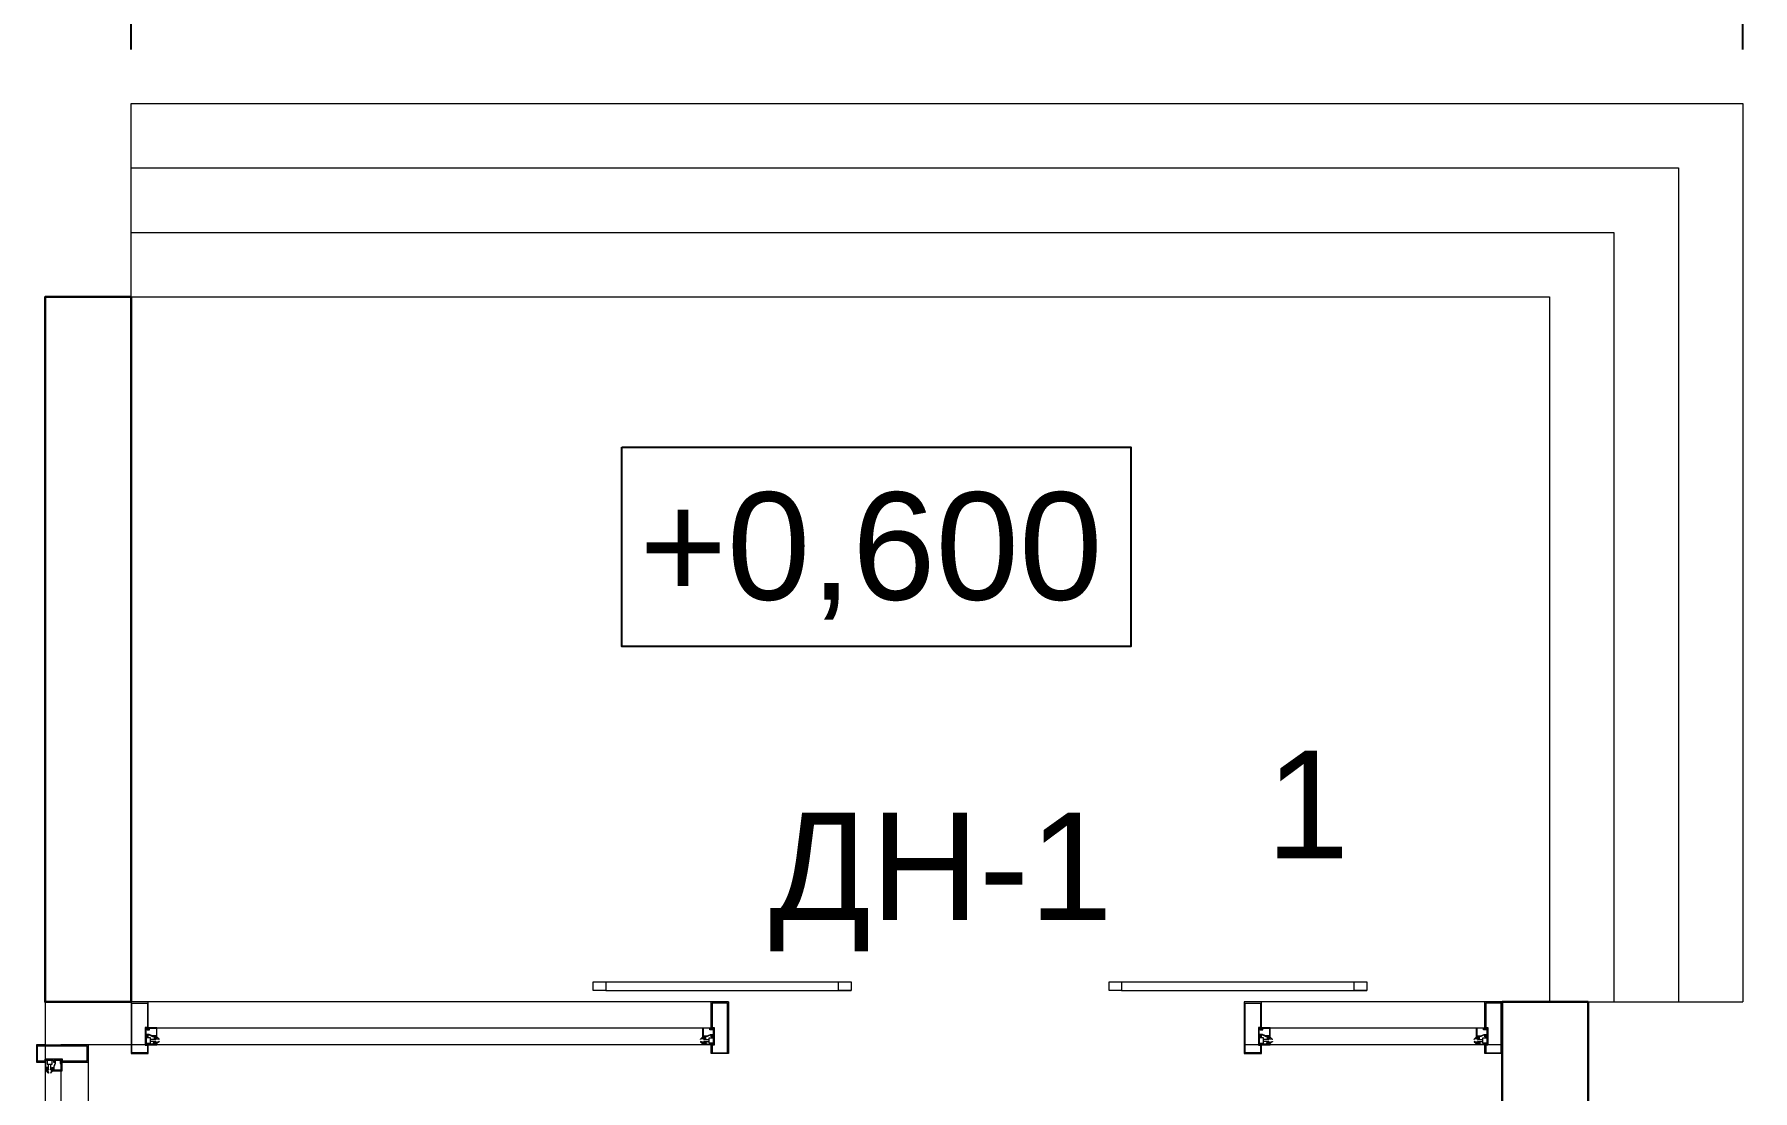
# Model space of a CAD drawing. Header units: metres. Extents: x 0 to 62.5, y -0.5 to 27.6.
# Drawn here: x 35.958 to 39.956, y 12.944 to 15.401 of the extents above; entities that cross this region are included whole.
import ezdxf
from ezdxf.enums import TextEntityAlignment as Align

# ---------------------------------------------------------------- set-up
doc = ezdxf.new("R2010")
doc.units = ezdxf.units.M
doc.header["$MEASUREMENT"] = 0
for name, color, linetype, lineweight in [('Level 50', 7, 'Continuous', 0), ('окна', 153, 'Continuous', 18), ('Полы', 12, 'Continuous', 13)]:
    doc.layers.add(name, color=color, linetype=linetype, lineweight=lineweight)
doc.layers.add('YOLO_TABLE', color=1, linetype='Continuous')
doc.styles.get("Standard").update_dxf_attribs({"font": 'CS_Gost2304.shx'})
doc.styles.add('Style-Arial', font='arial.ttf')
doc.dimstyles.get("Standard").update_dxf_attribs({"dimtxt": 0.18, "dimasz": 0.18, "dimexe": 0.18, "dimexo": 0.0625, "dimgap": 0.09, "dimtad": 0, "dimtih": 1, "dimtoh": 1, "dimdec": 4, "dimzin": 0, "dimdsep": 46, "dimtxsty": 'STANDARD', "dimcen": 0.09, "dimadec": 0, "dimazin": 0, "dimtfac": 1, "dimtdec": 4, "dimtofl": 0, "dimtmove": 0, "dimatfit": 3, "dimfxl": 1, "dimtolj": 1, "dimtzin": 0, "dimarcsym": 0})

# ---------------------------------------------------------------- blocks, each defined once
blk = doc.blocks.new('_Oblique')
at = {"color": 0, "linetype": 'ByBlock', "lineweight": -2}
blk.add_line((0.5, 0.5), (-0.5, -0.5), dxfattribs=at)
blk = doc.blocks.new('*D70')
at = {"color": 0, "lineweight": -2, "transparency": 16777216}
for p, q in [((35.8583, 14.7906), (35.3371, 14.7906)), ((35.8583, 13.1506), (35.3371, 13.1506))]:
    blk.add_line(p, q, dxfattribs=at)
at = {"color": 5, "lineweight": 0, "transparency": 16777216}
blk.add_line((35.4621, 14.7906), (35.4621, 13.1506), dxfattribs=at)
at = {"layer": 'Defpoints', "color": 0, "transparency": 16777216}
for p in [(35.9833, 14.7906), (35.4621, 13.1506), (35.9833, 13.1506)]:
    blk.add_point(p, dxfattribs=at)
at = {"color": 5, "lineweight": 0, "transparency": 16777216, "xscale": 0.125, "yscale": 0.125, "zscale": 0.125}
for p, rotation in [((35.4621, 14.7906), 90), ((35.4621, 13.1506), 270)]:
    blk.add_blockref('_Oblique', p, dxfattribs=dict(at, rotation=rotation))
at = {"color": 0, "transparency": 16777216, "insert": (35.2095, 13.9706), "char_height": 0.25, "attachment_point": 5, "rotation": 90, "style": 'Style-Arial'}
blk.add_mtext('1640', dxfattribs=at)
blk = doc.blocks.new('TerminatorOpen')
at = {"color": 0, "linetype": 'ByBlock', "lineweight": -2}
for q in [(-1, 0.5), (-1, 0), (-1, -0.5)]:
    blk.add_line((0, 0), q, dxfattribs=at)
blk = doc.blocks.new('*D85')
at = {"color": 0, "lineweight": -2, "transparency": 16777216}
for p, q in [((40.0583, 15.2406), (40.6101, 15.2406)), ((40.0583, 13.1506), (40.6101, 13.1506))]:
    blk.add_line(p, q, dxfattribs=at)
at = {"color": 5, "lineweight": 0, "transparency": 16777216}
blk.add_line((40.4851, 15.2406), (40.4851, 13.1506), dxfattribs=at)
at = {"layer": 'Defpoints', "color": 0, "transparency": 16777216}
for p in [(39.9333, 15.2406), (39.9333, 13.1506), (40.4851, 13.1506)]:
    blk.add_point(p, dxfattribs=at)
at = {"color": 5, "lineweight": 0, "transparency": 16777216, "xscale": 0.125, "yscale": 0.125, "zscale": 0.125}
for p, rotation in [((40.4851, 15.2406), 90), ((40.4851, 13.1506), 270)]:
    blk.add_blockref('_Oblique', p, dxfattribs=dict(at, rotation=rotation))
at = {"color": 0, "transparency": 16777216, "insert": (40.2324, 14.1956), "char_height": 0.25, "attachment_point": 5, "rotation": 90, "style": 'Style-Arial'}
blk.add_mtext('2090', dxfattribs=at)
blk = doc.blocks.new('*D86')
at = {"color": 0, "lineweight": -2, "transparency": 16777216}
for p, q in [((36.1833, 15.3656), (36.1833, 15.6865)), ((39.9333, 15.3656), (39.9333, 15.6865))]:
    blk.add_line(p, q, dxfattribs=at)
at = {"color": 5, "lineweight": 0, "transparency": 16777216}
blk.add_line((36.1833, 15.5615), (39.9333, 15.5615), dxfattribs=at)
at = {"layer": 'Defpoints', "color": 0, "transparency": 16777216}
for p in [(39.9333, 15.5615), (36.1833, 15.2406), (39.9333, 15.2406)]:
    blk.add_point(p, dxfattribs=at)
at = {"color": 5, "lineweight": 0, "transparency": 16777216, "xscale": 0.125, "yscale": 0.125, "zscale": 0.125, "rotation": 180}
blk.add_blockref('_Oblique', (36.1833, 15.5615), dxfattribs=at)
at = {"color": 5, "lineweight": 0, "transparency": 16777216, "xscale": 0.125, "yscale": 0.125, "zscale": 0.125}
blk.add_blockref('_Oblique', (39.9333, 15.5615), dxfattribs=at)
at = {"color": 0, "transparency": 16777216, "insert": (38.0583, 15.8142), "char_height": 0.25, "attachment_point": 5, "style": 'Style-Arial'}
blk.add_mtext('3750', dxfattribs=at)

msp = doc.modelspace()

# ---------------------------------------------------------------- linework, layer by layer
at = {"color": 7, "linetype": 'Continuous', "lineweight": 13}
for points in [[(36.18325171, 15.2405698), (39.93325171, 15.2405698), (39.93325171, 13.1505698)], [(36.18325171, 14.7905698), (36.18325171, 15.2405698)], [(36.18325171, 15.0905698), (39.78325171, 15.0905698), (39.78325171, 13.1505698)], [(36.18325171, 14.9405698), (39.63325171, 14.9405698), (39.63325171, 13.1505698)], [(36.18325171, 14.7905698), (39.48325171, 14.7905698), (39.48325171, 13.1505698)], [(39.37325171, 13.1505698), (39.93325171, 13.1505698)]]:
    msp.add_lwpolyline(points, dxfattribs=at)
at = {"linetype": 'Continuous', "lineweight": 13}
msp.add_lwpolyline([(37.32481319, 13.97746267), (37.32481319, 14.44128955), (38.50895757, 14.44128955), (38.50895757, 13.97746267), (37.32481319, 13.97746267)], dxfattribs=at)
at = {"layer": 'Level 50', "color": 7, "linetype": 'Continuous', "lineweight": 30}
for points in [[(36.18325171, 13.1505698), (36.18325171, 14.7905698), (35.98325171, 14.7905698), (35.98325171, 13.1505698), (36.18325171, 13.1505698)], [(39.57325171, 13.1505698), (39.37325171, 13.1505698), (39.37325171, 11.25150456), (40.34325171, 11.25150456)], [(39.57325171, 13.1505698), (39.57325171, 11.55150456), (40.34325171, 11.55150456)]]:
    msp.add_lwpolyline(points, dxfattribs=at)
at = {"layer": 'YOLO_TABLE'}
msp.add_lwpolyline([(37.32481319, 14.44128955), (38.50895757, 14.44128955), (38.50895757, 13.97746267), (37.32481319, 13.97746267)], close=True, dxfattribs=at)
at = {"layer": 'окна'}
for points in [[(37.25855551, 13.19735983), (37.28794868, 13.19735982), (37.28794868, 13.17735989), (37.25855551, 13.1773599)], [(37.82916234, 13.19735983), (37.85855551, 13.19735983), (37.85855552, 13.1773599), (37.82916235, 13.1773599)], [(38.45855551, 13.19735986), (38.48794868, 13.19735986), (38.48794868, 13.17735993), (38.45855551, 13.17735993)], [(39.02916234, 13.19735986), (39.05855551, 13.19735986), (39.05855552, 13.17735993), (39.02916235, 13.17735994)], [(36.22825171, 13.0670698), (36.21825171, 13.0670698), (36.21825171, 13.0550698), (36.22825171, 13.0550698)], [(37.5282521, 13.0670698), (37.5382521, 13.0670698), (37.5382521, 13.0550698), (37.5282521, 13.0550698)], [(38.8182521, 13.0670698), (38.8082521, 13.0670698), (38.8082521, 13.0550698), (38.8182521, 13.0550698)], [(39.32825171, 13.0670698), (39.33825171, 13.0670698), (39.33825171, 13.0550698), (39.32825171, 13.0550698)], [(35.99975171, 13.00556488), (35.99975171, 13.01556488), (35.98775171, 13.01556488), (35.98775171, 13.00556488)]]:
    msp.add_lwpolyline(points, close=True, dxfattribs=at)
for points in [[(37.28794868, 13.19735982), (37.85855551, 13.19735995)], [(38.48794868, 13.19735986), (39.05855551, 13.19735999)], [(37.28794868, 13.17735982), (37.85855552, 13.17735995)], [(38.48794868, 13.17735986), (39.05855552, 13.17735999)], [(35.98325171, 13.1505698), (35.98325171, 11.35150456)], [(37.5732521, 13.1505698), (36.18325171, 13.1505698)], [(36.18525171, 13.0500698), (36.18525171, 13.1475698), (36.22125171, 13.1475698), (36.22125171, 13.0910698), (36.21625171, 13.0910698), (36.21625171, 13.0500698), (36.22125171, 13.0500698), (36.22125171, 13.0325698), (36.18525171, 13.0325698), (36.18525171, 13.0500698)], [(37.5712521, 13.0500698), (37.5712521, 13.1475698), (37.5352521, 13.1475698), (37.5352521, 13.0910698), (37.5402521, 13.0910698), (37.5402521, 13.0500698), (37.5352521, 13.0500698), (37.5352521, 13.0325698), (37.5712521, 13.0325698), (37.5712521, 13.0500698)], [(39.37325171, 13.1505698), (38.7732521, 13.1505698)], [(38.7752521, 13.0500698), (38.7752521, 13.1475698), (38.8112521, 13.1475698), (38.8112521, 13.0910698), (38.8062521, 13.0910698), (38.8062521, 13.0500698), (38.8112521, 13.0500698), (38.8112521, 13.0325698), (38.7752521, 13.0325698), (38.7752521, 13.0500698)], [(39.37125171, 13.0500698), (39.37125171, 13.1475698), (39.33525171, 13.1475698), (39.33525171, 13.0910698), (39.34025171, 13.0910698), (39.34025171, 13.0500698), (39.33525171, 13.0500698), (39.33525171, 13.0325698), (39.37125171, 13.0325698), (39.37125171, 13.0500698)], [(36.18325171, 13.08707301), (36.18325171, 13.05056487)], [(36.22325171, 13.0905698), (37.5332521, 13.0905698)], [(37.5732521, 13.08707301), (37.5732521, 13.0505698)], [(38.7732521, 13.08707301), (38.7732521, 13.0505698)], [(38.8132521, 13.0905698), (39.33325171, 13.0905698)], [(35.98275171, 13.04856488), (36.08025171, 13.04856488), (36.08025171, 13.01256488), (36.02375171, 13.01256488), (36.02375171, 13.01756488), (35.98275171, 13.01756488), (35.98275171, 13.01256488), (35.96525171, 13.01256488), (35.96525171, 13.04856488), (35.98275171, 13.04856488)], [(35.98325171, 13.05056488), (36.01975492, 13.05056488)], [(37.5132521, 13.05056487), (36.08035734, 13.05056487)], [(36.08324917, 13.05056488), (36.08325171, 11.35150456)], [(36.24044615, 13.0635698), (36.22825171, 13.0635698)], [(36.24040152, 13.0585698), (36.22825171, 13.0585698)], [(37.51605766, 13.0635698), (37.5282521, 13.0635698)], [(37.51610229, 13.0585698), (37.5282521, 13.0585698)], [(39.37325171, 13.0505698), (38.7732521, 13.05056891)], [(38.83044654, 13.0635698), (38.8182521, 13.0635698)], [(38.8304019, 13.0585698), (38.8182521, 13.0585698)], [(39.31605727, 13.0635698), (39.32825171, 13.0635698)], [(39.31610191, 13.0585698), (39.32825171, 13.0585698)], [(35.99125171, 12.99341507), (35.99125171, 13.00556488)], [(35.99625171, 12.99337044), (35.99625171, 13.00556488)], [(36.02035734, 12.21903472), (36.02035734, 13.01456487)]]:
    msp.add_lwpolyline(points, dxfattribs=at)
for points in [[(36.18325171, 13.0505698), (36.18325171, 13.0505698), (36.18325171, 13.0305698), (36.22325171, 13.0305698), (36.22325171, 13.0505698), (36.24275171, 13.0505698, 0.4142135624), (36.24325171, 13.0510698), (36.24325171, 13.0550698, 0.4142135624), (36.24275171, 13.0555698), (36.24170171, 13.0555698, 0.4142135624), (36.24120171, 13.0550698), (36.24120171, 13.0543698), (36.24195171, 13.0543698), (36.24195171, 13.0518698), (36.23795171, 13.0518698), (36.23795171, 13.0543698), (36.23870171, 13.0543698), (36.23870171, 13.0550698, 0.4142135624), (36.23820171, 13.0555698), (36.23475171, 13.0555698), (36.23475171, 13.0548698, 0.4142135624), (36.23525171, 13.0543698), (36.23675171, 13.0543698), (36.23675171, 13.0520698), (36.21825171, 13.0520698), (36.21825171, 13.0698198), (36.22325171, 13.0698198), (36.22325171, 13.0733166), (36.22250712, 13.07375493, 0.5801735595), (36.22175169, 13.07332303), (36.22175169, 13.0713198), (36.21825171, 13.0713198), (36.21825171, 13.0800698), (36.21775171, 13.0805698), (36.21825171, 13.0810698), (36.21825171, 13.0890698), (36.22175169, 13.0890698), (36.22175169, 13.08706658, 0.5801735595), (36.22250712, 13.08663468), (36.22325171, 13.08707301), (36.22325171, 13.1505698), (36.18325171, 13.1505698), (36.18325171, 13.08707301)], [(37.5732521, 13.0505698), (37.5732521, 13.0505698), (37.5732521, 13.0305698), (37.5332521, 13.0305698), (37.5332521, 13.0505698), (37.5137521, 13.0505698, -0.4142135624), (37.5132521, 13.0510698), (37.5132521, 13.0550698, -0.4142135624), (37.5137521, 13.0555698), (37.5148021, 13.0555698, -0.4142135624), (37.5153021, 13.0550698), (37.5153021, 13.0543698), (37.5145521, 13.0543698), (37.5145521, 13.0518698), (37.5185521, 13.0518698), (37.5185521, 13.0543698), (37.5178021, 13.0543698), (37.5178021, 13.0550698, -0.4142135624), (37.5183021, 13.0555698), (37.5217521, 13.0555698), (37.5217521, 13.0548698, -0.4142135624), (37.5212521, 13.0543698), (37.5197521, 13.0543698), (37.5197521, 13.0520698), (37.5382521, 13.0520698), (37.5382521, 13.0698198), (37.5332521, 13.0698198), (37.5332521, 13.0733166), (37.53399669, 13.07375493, -0.5801735595), (37.53475212, 13.07332303), (37.53475212, 13.0713198), (37.5382521, 13.0713198), (37.5382521, 13.0800698), (37.5387521, 13.0805698), (37.5382521, 13.0810698), (37.5382521, 13.0890698), (37.53475212, 13.0890698), (37.53475212, 13.08706658, -0.5801735595), (37.53399669, 13.08663468), (37.5332521, 13.08707301), (37.5332521, 13.1505698), (37.5732521, 13.1505698), (37.5732521, 13.08707301)], [(38.7732521, 13.0505698), (38.7732521, 13.0505698), (38.7732521, 13.0305698), (38.8132521, 13.0305698), (38.8132521, 13.0505698), (38.8327521, 13.0505698, 0.4142135624), (38.8332521, 13.0510698), (38.8332521, 13.0550698, 0.4142135624), (38.8327521, 13.0555698), (38.8317021, 13.0555698, 0.4142135624), (38.8312021, 13.0550698), (38.8312021, 13.0543698), (38.8319521, 13.0543698), (38.8319521, 13.0518698), (38.8279521, 13.0518698), (38.8279521, 13.0543698), (38.8287021, 13.0543698), (38.8287021, 13.0550698, 0.4142135624), (38.8282021, 13.0555698), (38.8247521, 13.0555698), (38.8247521, 13.0548698, 0.4142135624), (38.8252521, 13.0543698), (38.8267521, 13.0543698), (38.8267521, 13.0520698), (38.8082521, 13.0520698), (38.8082521, 13.0698198), (38.8132521, 13.0698198), (38.8132521, 13.0733166), (38.8125075, 13.07375493, 0.5801735595), (38.81175207, 13.07332303), (38.81175207, 13.0713198), (38.8082521, 13.0713198), (38.8082521, 13.0800698), (38.8077521, 13.0805698), (38.8082521, 13.0810698), (38.8082521, 13.0890698), (38.81175207, 13.0890698), (38.81175207, 13.08706658, 0.5801735595), (38.8125075, 13.08663468), (38.8132521, 13.08707301), (38.8132521, 13.1505698), (38.7732521, 13.1505698), (38.7732521, 13.08707301)], [(39.37325171, 13.0505698), (39.37325171, 13.0505698), (39.37325171, 13.0305698), (39.33325171, 13.0305698), (39.33325171, 13.0505698), (39.31375171, 13.0505698, -0.4142135624), (39.31325171, 13.0510698), (39.31325171, 13.0550698, -0.4142135624), (39.31375171, 13.0555698), (39.31480171, 13.0555698, -0.4142135624), (39.31530171, 13.0550698), (39.31530171, 13.0543698), (39.31455171, 13.0543698), (39.31455171, 13.0518698), (39.31855171, 13.0518698), (39.31855171, 13.0543698), (39.31780171, 13.0543698), (39.31780171, 13.0550698, -0.4142135624), (39.31830171, 13.0555698), (39.32175171, 13.0555698), (39.32175171, 13.0548698, -0.4142135624), (39.32125171, 13.0543698), (39.31975171, 13.0543698), (39.31975171, 13.0520698), (39.33825171, 13.0520698), (39.33825171, 13.0698198), (39.33325171, 13.0698198), (39.33325171, 13.0733166), (39.33399631, 13.07375493, -0.5801735595), (39.33475174, 13.07332303), (39.33475174, 13.0713198), (39.33825171, 13.0713198), (39.33825171, 13.0800698), (39.33875171, 13.0805698), (39.33825171, 13.0810698), (39.33825171, 13.0890698), (39.33475174, 13.0890698), (39.33475174, 13.08706658, -0.5801735595), (39.33399631, 13.08663468), (39.33325171, 13.08707301), (39.33325171, 13.1505698), (39.37325171, 13.1505698), (39.37325171, 13.08707301)], [(35.98325171, 13.05056488), (35.98325171, 13.05056488), (35.96325171, 13.05056488), (35.96325171, 13.01056488), (35.98325171, 13.01056488), (35.98325171, 12.99106488, 0.4142135624), (35.98375171, 12.99056488), (35.98775171, 12.99056488, 0.4142135624), (35.98825171, 12.99106488), (35.98825171, 12.99211488, 0.4142135624), (35.98775171, 12.99261488), (35.98705171, 12.99261488), (35.98705171, 12.99186488), (35.98455171, 12.99186488), (35.98455171, 12.99586488), (35.98705171, 12.99586488), (35.98705171, 12.99511488), (35.98775171, 12.99511488, 0.4142135624), (35.98825171, 12.99561488), (35.98825171, 12.99906488), (35.98755171, 12.99906488, 0.4142135624), (35.98705171, 12.99856488), (35.98705171, 12.99706488), (35.98475171, 12.99706488), (35.98475171, 13.01556488), (36.00250171, 13.01556488), (36.00250171, 13.01056488), (36.0059985, 13.01056488), (36.00643684, 13.01130947, 0.5801735595), (36.00600494, 13.0120649), (36.00400171, 13.0120649), (36.00400171, 13.01556488), (36.01275171, 13.01556488), (36.01325171, 13.01606488), (36.01375171, 13.01556488), (36.02175171, 13.01556488), (36.02175171, 13.0120649), (36.01974849, 13.0120649, 0.5801735595), (36.01931659, 13.01130947), (36.01975492, 13.01056488), (36.08325171, 13.01056488), (36.08325171, 13.05056488), (36.01975492, 13.05056488)]]:
    msp.add_lwpolyline(points, format="xyb", dxfattribs=at)
for points in [[(36.24225171, 13.0715698), (36.23325171, 13.0715698), (36.22535171, 13.0750698), (36.21895171, 13.0750698, 0.4142135624), (36.21845171, 13.0745698), (36.21845171, 13.0743339, 0.2346100061), (36.21866313, 13.07393284), (36.21972955, 13.07313891, 0.3036194749), (36.22017434, 13.07313822), (36.22145171, 13.0740698), (36.22535171, 13.0740698), (36.23325171, 13.0705698), (36.23675171, 13.0705698), (36.23675171, 13.0677698), (36.23675171, 13.0665698), (36.23797436, 13.0665698), (36.23855171, 13.0675698), (36.23775171, 13.0675698), (36.23775171, 13.0705698), (36.24225171, 13.0705698), (36.24225171, 13.0675698), (36.24105171, 13.0675698), (36.24162906, 13.0665698), (36.24325171, 13.0665698), (36.24325171, 13.0905698), (36.22325171, 13.0905698), (36.22325171, 13.0895698), (36.22525171, 13.0895698), (36.22525171, 13.0865698), (36.22119008, 13.0865698), (36.21959349, 13.08816639, 0.9798244206), (36.21890052, 13.08744515), (36.22077586, 13.0855698), (36.22645171, 13.0855698), (36.22645171, 13.0895698), (36.24225171, 13.0895698), (36.24225171, 13.0715698)], [(37.5142521, 13.0715698), (37.5232521, 13.0715698), (37.5311521, 13.0750698), (37.5375521, 13.0750698, -0.4142135624), (37.5380521, 13.0745698), (37.5380521, 13.0743339, -0.2346100061), (37.53784068, 13.07393284), (37.53677426, 13.07313891, -0.3036194749), (37.53632947, 13.07313822), (37.5350521, 13.0740698), (37.5311521, 13.0740698), (37.5232521, 13.0705698), (37.5197521, 13.0705698), (37.5197521, 13.0677698), (37.5197521, 13.0665698), (37.51852945, 13.0665698), (37.5179521, 13.0675698), (37.5187521, 13.0675698), (37.5187521, 13.0705698), (37.5142521, 13.0705698), (37.5142521, 13.0675698), (37.5154521, 13.0675698), (37.51487475, 13.0665698), (37.5132521, 13.0665698), (37.5132521, 13.0905698), (37.5332521, 13.0905698), (37.5332521, 13.0895698), (37.5312521, 13.0895698), (37.5312521, 13.0865698), (37.53531373, 13.0865698), (37.53691032, 13.08816639, -0.9798244206), (37.53760329, 13.08744515), (37.53572794, 13.0855698), (37.5300521, 13.0855698), (37.5300521, 13.0895698), (37.5142521, 13.0895698), (37.5142521, 13.0715698)], [(38.8322521, 13.0715698), (38.8232521, 13.0715698), (38.8153521, 13.0750698), (38.8089521, 13.0750698, 0.4142135624), (38.8084521, 13.0745698), (38.8084521, 13.0743339, 0.2346100061), (38.80866351, 13.07393284), (38.80972993, 13.07313891, 0.3036194749), (38.81017472, 13.07313822), (38.8114521, 13.0740698), (38.8153521, 13.0740698), (38.8232521, 13.0705698), (38.8267521, 13.0705698), (38.8267521, 13.0677698), (38.8267521, 13.0665698), (38.82797475, 13.0665698), (38.8285521, 13.0675698), (38.8277521, 13.0675698), (38.8277521, 13.0705698), (38.8322521, 13.0705698), (38.8322521, 13.0675698), (38.8310521, 13.0675698), (38.83162945, 13.0665698), (38.8332521, 13.0665698), (38.8332521, 13.0905698), (38.8132521, 13.0905698), (38.8132521, 13.0895698), (38.8152521, 13.0895698), (38.8152521, 13.0865698), (38.81119046, 13.0865698), (38.80959388, 13.08816639, 0.9798244206), (38.8089009, 13.08744515), (38.81077625, 13.0855698), (38.8164521, 13.0855698), (38.8164521, 13.0895698), (38.8322521, 13.0895698), (38.8322521, 13.0715698)], [(39.31425171, 13.0715698), (39.32325171, 13.0715698), (39.33115171, 13.0750698), (39.33755171, 13.0750698, -0.4142135624), (39.33805171, 13.0745698), (39.33805171, 13.0743339, -0.2346100061), (39.3378403, 13.07393284), (39.33677388, 13.07313891, -0.3036194749), (39.33632909, 13.07313822), (39.33505171, 13.0740698), (39.33115171, 13.0740698), (39.32325171, 13.0705698), (39.31975171, 13.0705698), (39.31975171, 13.0677698), (39.31975171, 13.0665698), (39.31852906, 13.0665698), (39.31795171, 13.0675698), (39.31875171, 13.0675698), (39.31875171, 13.0705698), (39.31425171, 13.0705698), (39.31425171, 13.0675698), (39.31545171, 13.0675698), (39.31487436, 13.0665698), (39.31325171, 13.0665698), (39.31325171, 13.0905698), (39.33325171, 13.0905698), (39.33325171, 13.0895698), (39.33125171, 13.0895698), (39.33125171, 13.0865698), (39.33531335, 13.0865698), (39.33690993, 13.08816639, -0.9798244206), (39.33760291, 13.08744515), (39.33572756, 13.0855698), (39.33005171, 13.0855698), (39.33005171, 13.0895698), (39.31425171, 13.0895698), (39.31425171, 13.0715698)], [(36.23811033, 13.06818259), (36.23925171, 13.0688698), (36.23925171, 13.0675698), (36.23900171, 13.0675698), (36.23900171, 13.0665698), (36.23734557, 13.06583374, 0.2781165631), (36.23675399, 13.06498741, 0.298632436), (36.2374159, 13.06411295), (36.24025555, 13.06359924, 1.2270617229), (36.2404117, 13.06425819), (36.23805171, 13.0650698), (36.24000171, 13.0655698), (36.24100171, 13.0650698), (36.24350171, 13.0650698), (36.24802537, 13.06367168, 1.2627930682), (36.24838393, 13.06425107), (36.24425171, 13.0675698), (36.24325171, 13.0675698), (36.24325171, 13.0665698, -0.4142135624), (36.24275171, 13.0660698), (36.24150171, 13.0660698, -0.4142135624), (36.24100171, 13.0665698), (36.24100171, 13.0675698), (36.24075171, 13.0675698), (36.24075171, 13.0688698), (36.2418931, 13.06818259, 0.9540885036), (36.24243139, 13.06862886), (36.24075171, 13.0705698), (36.23925171, 13.0705698), (36.23757203, 13.06862886, 0.9540885036)], [(36.23811033, 13.05395412), (36.23925171, 13.0535698), (36.23925171, 13.05456691), (36.23900171, 13.05456691), (36.23900171, 13.05556691), (36.23734557, 13.05630297, -0.2781165631), (36.23675399, 13.05714931, -0.298632436), (36.2374159, 13.05802376), (36.24025555, 13.05853748, -1.2270617229), (36.2404117, 13.05787853), (36.23805171, 13.05706691), (36.24000171, 13.05656691), (36.24100171, 13.05706691), (36.24350171, 13.05706691), (36.24802537, 13.05846504, -1.2627930682), (36.24838393, 13.05788564), (36.24425171, 13.05456691), (36.24325171, 13.05456691), (36.24325171, 13.05556691, 0.4142135624), (36.24275171, 13.05606691), (36.24150171, 13.05606691, 0.4142135624), (36.24100171, 13.05556691), (36.24100171, 13.05456691), (36.24075171, 13.05456691), (36.24075171, 13.0535698), (36.2418931, 13.05395412, -0.9540885036), (36.24243139, 13.05350786), (36.24075171, 13.0518698), (36.23925171, 13.0518698), (36.23757203, 13.05350786, -0.9540885036)], [(37.51839348, 13.06818259), (37.5172521, 13.0688698), (37.5172521, 13.0675698), (37.5175021, 13.0675698), (37.5175021, 13.0665698), (37.51915824, 13.06583374, -0.2781165631), (37.51974982, 13.06498741, -0.298632436), (37.5190879, 13.06411295), (37.51624826, 13.06359924, -1.2270617229), (37.5160921, 13.06425819), (37.5184521, 13.0650698), (37.5165021, 13.0655698), (37.5155021, 13.0650698), (37.5130021, 13.0650698), (37.50847844, 13.06367168, -1.2627930682), (37.50811988, 13.06425107), (37.5122521, 13.0675698), (37.5132521, 13.0675698), (37.5132521, 13.0665698, 0.4142135624), (37.5137521, 13.0660698), (37.5150021, 13.0660698, 0.4142135624), (37.5155021, 13.0665698), (37.5155021, 13.0675698), (37.5157521, 13.0675698), (37.5157521, 13.0688698), (37.51461071, 13.06818259, -0.9540885036), (37.51407241, 13.06862886), (37.5157521, 13.0705698), (37.5172521, 13.0705698), (37.51893178, 13.06862886, -0.9540885036)], [(37.51839348, 13.05395412), (37.5172521, 13.0535698), (37.5172521, 13.05456691), (37.5175021, 13.05456691), (37.5175021, 13.05556691), (37.51915824, 13.05630297, 0.2781165631), (37.51974982, 13.05714931, 0.298632436), (37.5190879, 13.05802376), (37.51624826, 13.05853748, 1.2270617229), (37.5160921, 13.05787853), (37.5184521, 13.05706691), (37.5165021, 13.05656691), (37.5155021, 13.05706691), (37.5130021, 13.05706691), (37.50847844, 13.05846504, 1.2627930682), (37.50811988, 13.05788564), (37.5122521, 13.05456691), (37.5132521, 13.05456691), (37.5132521, 13.05556691, -0.4142135624), (37.5137521, 13.05606691), (37.5150021, 13.05606691, -0.4142135624), (37.5155021, 13.05556691), (37.5155021, 13.05456691), (37.5157521, 13.05456691), (37.5157521, 13.0535698), (37.51461071, 13.05395412, 0.9540885036), (37.51407241, 13.05350786), (37.5157521, 13.0518698), (37.5172521, 13.0518698), (37.51893178, 13.05350786, 0.9540885036)], [(38.82811071, 13.06818259), (38.8292521, 13.0688698), (38.8292521, 13.0675698), (38.8290021, 13.0675698), (38.8290021, 13.0665698), (38.82734596, 13.06583374, 0.2781165631), (38.82675438, 13.06498741, 0.298632436), (38.82741629, 13.06411295), (38.83025594, 13.06359924, 1.2270617229), (38.83041209, 13.06425819), (38.8280521, 13.0650698), (38.8300021, 13.0655698), (38.8310021, 13.0650698), (38.8335021, 13.0650698), (38.83802575, 13.06367168, 1.2627930682), (38.83838431, 13.06425107), (38.8342521, 13.0675698), (38.8332521, 13.0675698), (38.8332521, 13.0665698, -0.4142135624), (38.8327521, 13.0660698), (38.8315021, 13.0660698, -0.4142135624), (38.8310021, 13.0665698), (38.8310021, 13.0675698), (38.8307521, 13.0675698), (38.8307521, 13.0688698), (38.83189348, 13.06818259, 0.9540885036), (38.83243178, 13.06862886), (38.8307521, 13.0705698), (38.8292521, 13.0705698), (38.82757241, 13.06862886, 0.9540885036)], [(38.82811071, 13.05395412), (38.8292521, 13.0535698), (38.8292521, 13.05456691), (38.8290021, 13.05456691), (38.8290021, 13.05556691), (38.82734596, 13.05630297, -0.2781165631), (38.82675438, 13.05714931, -0.298632436), (38.82741629, 13.05802376), (38.83025594, 13.05853748, -1.2270617229), (38.83041209, 13.05787853), (38.8280521, 13.05706691), (38.8300021, 13.05656691), (38.8310021, 13.05706691), (38.8335021, 13.05706691), (38.83802575, 13.05846504, -1.2627930682), (38.83838431, 13.05788564), (38.8342521, 13.05456691), (38.8332521, 13.05456691), (38.8332521, 13.05556691, 0.4142135624), (38.8327521, 13.05606691), (38.8315021, 13.05606691, 0.4142135624), (38.8310021, 13.05556691), (38.8310021, 13.05456691), (38.8307521, 13.05456691), (38.8307521, 13.0535698), (38.83189348, 13.05395412, -0.9540885036), (38.83243178, 13.05350786), (38.8307521, 13.0518698), (38.8292521, 13.0518698), (38.82757241, 13.05350786, -0.9540885036)], [(39.3183931, 13.06818259), (39.31725171, 13.0688698), (39.31725171, 13.0675698), (39.31750171, 13.0675698), (39.31750171, 13.0665698), (39.31915785, 13.06583374, -0.2781165631), (39.31974943, 13.06498741, -0.298632436), (39.31908752, 13.06411295), (39.31624787, 13.06359924, -1.2270617229), (39.31609172, 13.06425819), (39.31845171, 13.0650698), (39.31650171, 13.0655698), (39.31550171, 13.0650698), (39.31300171, 13.0650698), (39.30847805, 13.06367168, -1.2627930682), (39.3081195, 13.06425107), (39.31225171, 13.0675698), (39.31325171, 13.0675698), (39.31325171, 13.0665698, 0.4142135624), (39.31375171, 13.0660698), (39.31500171, 13.0660698, 0.4142135624), (39.31550171, 13.0665698), (39.31550171, 13.0675698), (39.31575171, 13.0675698), (39.31575171, 13.0688698), (39.31461033, 13.06818259, -0.9540885036), (39.31407203, 13.06862886), (39.31575171, 13.0705698), (39.31725171, 13.0705698), (39.31893139, 13.06862886, -0.9540885036)], [(39.3183931, 13.05395412), (39.31725171, 13.0535698), (39.31725171, 13.05456691), (39.31750171, 13.05456691), (39.31750171, 13.05556691), (39.31915785, 13.05630297, 0.2781165631), (39.31974943, 13.05714931, 0.298632436), (39.31908752, 13.05802376), (39.31624787, 13.05853748, 1.2270617229), (39.31609172, 13.05787853), (39.31845171, 13.05706691), (39.31650171, 13.05656691), (39.31550171, 13.05706691), (39.31300171, 13.05706691), (39.30847805, 13.05846504, 1.2627930682), (39.3081195, 13.05788564), (39.31225171, 13.05456691), (39.31325171, 13.05456691), (39.31325171, 13.05556691, -0.4142135624), (39.31375171, 13.05606691), (39.31500171, 13.05606691, -0.4142135624), (39.31550171, 13.05556691), (39.31550171, 13.05456691), (39.31575171, 13.05456691), (39.31575171, 13.0535698), (39.31461033, 13.05395412, 0.9540885036), (39.31407203, 13.05350786), (39.31575171, 13.0518698), (39.31725171, 13.0518698), (39.31893139, 13.05350786, 0.9540885036)], [(35.98663603, 12.99570626), (35.98625171, 12.99456488), (35.98724882, 12.99456488), (35.98724882, 12.99481488), (35.98824882, 12.99481488), (35.98898488, 12.99647102, -0.2781165631), (35.98983122, 12.9970626, -0.298632436), (35.99070567, 12.99640069), (35.99121939, 12.99356104, -1.2270617229), (35.99056044, 12.99340489), (35.98974882, 12.99576488), (35.98924882, 12.99381488), (35.98974882, 12.99281488), (35.98974882, 12.99031488), (35.99114695, 12.98579122, -1.2627930682), (35.99056755, 12.98543266), (35.98724882, 12.98956488), (35.98724882, 12.99056488), (35.98824882, 12.99056488, 0.4142135624), (35.98874882, 12.99106488), (35.98874882, 12.99231488, 0.4142135624), (35.98824882, 12.99281488), (35.98724882, 12.99281488), (35.98724882, 12.99306488), (35.98625171, 12.99306488), (35.98663603, 12.99192349, -0.9540885036), (35.98618977, 12.9913852), (35.98455171, 12.99306488), (35.98455171, 12.99456488), (35.98618977, 12.99624456, -0.9540885036)], [(36.0008645, 12.99570626), (36.00155171, 12.99456488), (36.00025171, 12.99456488), (36.00025171, 12.99481488), (35.99925171, 12.99481488), (35.99851565, 12.99647102, 0.2781165631), (35.99766931, 12.9970626, 0.298632436), (35.99679486, 12.99640069), (35.99628114, 12.99356104, 1.2270617229), (35.99694009, 12.99340489), (35.99775171, 12.99576488), (35.99825171, 12.99381488), (35.99775171, 12.99281488), (35.99775171, 12.99031488), (35.99635359, 12.98579122, 1.2627930682), (35.99693298, 12.98543266), (36.00025171, 12.98956488), (36.00025171, 12.99056488), (35.99925171, 12.99056488, -0.4142135624), (35.99875171, 12.99106488), (35.99875171, 12.99231488, -0.4142135624), (35.99925171, 12.99281488), (36.00025171, 12.99281488), (36.00025171, 12.99306488), (36.00155171, 12.99306488), (36.0008645, 12.99192349, 0.9540885036), (36.00131077, 12.9913852), (36.00325171, 12.99306488), (36.00325171, 12.99456488), (36.00131077, 12.99624456, 0.9540885036)], [(36.00425171, 12.99156488), (36.00425171, 13.00056488), (36.00775171, 13.00846488), (36.00775171, 13.01486488, 0.4142135624), (36.00725171, 13.01536488), (36.00701581, 13.01536488, 0.2346100061), (36.00661475, 13.01515346), (36.00582082, 13.01408704, 0.3036194749), (36.00582013, 13.01364225), (36.00675171, 13.01236488), (36.00675171, 13.00846488), (36.00325171, 13.00056488), (36.00325171, 12.99706488), (36.00045171, 12.99706488), (35.99925171, 12.99706488), (35.99925171, 12.99584223), (36.00025171, 12.99526488), (36.00025171, 12.99606488), (36.00325171, 12.99606488), (36.00325171, 12.99156488), (36.00025171, 12.99156488), (36.00025171, 12.99276488), (35.99925171, 12.99218753), (35.99925171, 12.99056488), (36.02325171, 12.99056488), (36.02325171, 13.01056488), (36.02225171, 13.01056488), (36.02225171, 13.00856488), (36.01925171, 13.00856488), (36.01925171, 13.01262651), (36.0208483, 13.0142231, 0.9798244206), (36.02012706, 13.01491607), (36.01825171, 13.01304073), (36.01825171, 13.00736488), (36.02225171, 13.00736488), (36.02225171, 12.99156488), (36.00425171, 12.99156488)]]:
    msp.add_lwpolyline(points, format="xyb", close=True, dxfattribs=at)

# ---------------------------------------------------------------- texts
at = {"color": 7, "linetype": 'Continuous', "lineweight": 0, "style": 'Style-Arial'}
msp.add_text('+0,600', height=0.25, dxfattribs=at).set_placement((37.36561229, 14.08602804))
at = {"color": 7, "linetype": 'Continuous', "lineweight": 0, "insert": (37.66765256, 13.26859894), "char_height": 0.25, "attachment_point": 7, "line_spacing_factor": 0.72}
msp.add_mtext('\\fArial|b0|i0|c204204|p39;ДН-1', dxfattribs=at)
at = {"layer": 'Полы', "linetype": 'Continuous', "lineweight": 0, "style": 'Style-Arial'}
msp.add_text('1', height=0.25, dxfattribs=at).set_placement((38.92080515, 13.73472453), align=Align.TOP_CENTER)

# ---------------------------------------------------------------- dimensions: what is measured, and where the dimension line sits
dim = msp.add_linear_dim(base=(39.93325171, 15.56150456), p1=(36.18325171, 15.2405698), p2=(39.93325171, 15.2405698), dimstyle='Standard', override={"dimtxt": 0.25, "dimasz": 0.125, "dimexe": 0.125, "dimexo": 0.125, "dimgap": 0.125, "dimtad": 1, "dimtih": 0, "dimtoh": 0, "dimlfac": 1000, "dimzin": 11, "dimtxsty": 'Style-Arial', "dimblk": 'Oblique', "dimclrd": 5, "dimadec": 4, "dimazin": 3, "dimldrblk": 'TerminatorOpen', "dimfrac": 2, "dimtolj": 0, "dimtzin": 11, "dimlwd": 0})
dim.commit()
dim.dimension.update_dxf_attribs({"geometry": '*D86', "text_midpoint": (38.05825171, 15.81423307)})
for base, p1, p2, picture, middle in [((40.48509094, 13.1505698), (39.93325171, 15.2405698), (39.93325171, 13.1505698), '*D85', (40.23244769, 14.1955698)), ((35.46210732, 13.1505698), (35.98325171, 14.7905698), (35.98325171, 13.1505698), '*D70', (35.20946407, 13.9705698))]:
    dim = msp.add_linear_dim(base=base, p1=p1, p2=p2, angle=90, dimstyle='Standard', override={"dimtxt": 0.25, "dimasz": 0.125, "dimexe": 0.125, "dimexo": 0.125, "dimgap": 0.125, "dimtad": 1, "dimtih": 0, "dimtoh": 0, "dimlfac": 1000, "dimzin": 11, "dimtxsty": 'Style-Arial', "dimblk": 'Oblique', "dimclrd": 5, "dimadec": 4, "dimazin": 3, "dimldrblk": 'TerminatorOpen', "dimfrac": 2, "dimtolj": 0, "dimtzin": 11, "dimlwd": 0})
    dim.commit()
    dim.dimension.update_dxf_attribs({"geometry": picture, "text_midpoint": middle})

doc.saveas('drawing.dxf')
